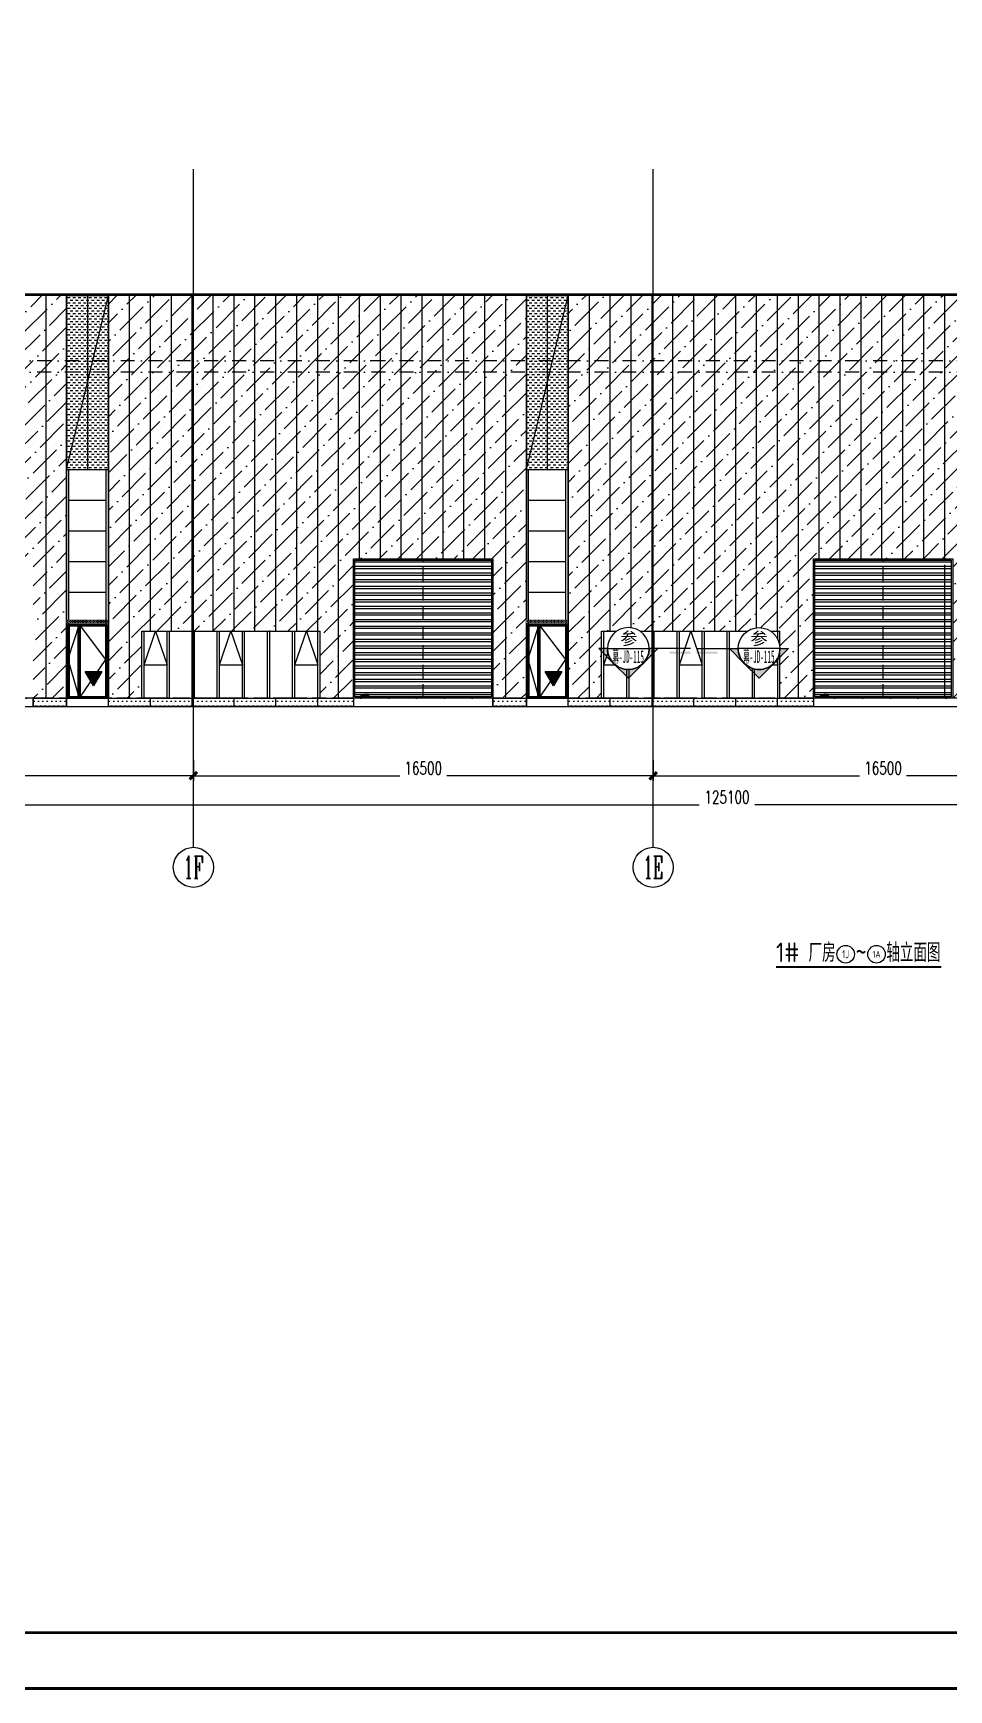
# Model space of a CAD drawing. Extents: x -2072575 to 87763, y 445513 to 805276.
# Drawn here: x -1847248 to -1814386, y 472207 to 531657 of the extents above; entities that cross this region are included whole.
import ezdxf
from ezdxf.enums import TextEntityAlignment as Align

# ---------------------------------------------------------------- set-up
doc = ezdxf.new("R2010")
doc.units = 0
doc.header["$LTSCALE"] = 1000
for name, pattern in [('__DASH', [0.35, 0.25, -0.1]), ('CENTER', [2, 1.25, -0.25, 0.25, -0.25]), ('DASHDOT', [1, 0.5, -0.25, 0, -0.25]), ('DOT', [0.25, 0, -0.25]), ('DOTE', [2.42, 2, -0.2, 0.02, -0.2])]:
    doc.linetypes.add(name, pattern=pattern)
doc.layers.get('Defpoints').update_dxf_attribs({"color": 210})
for name, color, linetype in [('!ZN1-填充-8', 8, 'Continuous'), ('!ZN1-文字-7', 7, 'Continuous'), ('!ZN1-标注-173', 173, 'Continuous'), ('!ZN3-玻璃幕墙-4', 4, 'Continuous'), ('!ZN4-辅助材料-1', 1, 'Continuous'), ('!ZN7-索引-3', 3, 'Continuous'), ('0-cxFrame', 155, 'Continuous'), ('3符号', 3, 'Continuous'), ('3铝板幕墙', 3, 'Continuous'), ('4玻璃幕墙', 4, 'Continuous'), ('A-AXIS-DOTE', 14, 'DOTE'), ('A-AXIS-DP', 126, 'Continuous'), ('A-HATCH-2', 251, 'Continuous'), ('A-LIN-V', 9, 'Continuous'), ('A-门窗表显示尺寸', 160, 'Continuous'), ('AS-WALL', 40, 'Continuous'), ('DIM', 173, 'Continuous'), ('DIM_SYMB', 3, 'Continuous'), ('DOT', 8, 'DOT'), ('DOTE', 1, 'CENTER'), ('IE-填充-JYZS', 7, 'Continuous'), ('PUB_TEXT', 7, 'Continuous'), ('压型钢板', 23, 'Continuous')]:
    doc.layers.add(name, color=color, linetype=linetype)
doc.layers.add('0-cxText', color=131, linetype='Continuous', lineweight=25)
doc.layers.add('A-WALL-HATCH', color=8, linetype='Continuous', lineweight=13)
doc.styles.add('_TCH_AXIS', font='COMPLEX', dxfattribs={"bigfont": 'GBCBIG'})
doc.styles.add('A-STANDARD', font='SIMPLEX', dxfattribs={"bigfont": 'GBCBIG'})
doc.styles.add('cx_tuming', font='simhei.ttf')
doc.styles.add('cx_tuqian1', font='')
doc.styles.add('DHTEXT-1', font='romans.shx', dxfattribs={"width": 0.7, "bigfont": 'chinese.shx'})
doc.styles.get("Standard").update_dxf_attribs({"font": 'gbenor.shx', "bigfont": 'gbcbig.shx'})
doc.styles.add('中南符号', font='simhei.ttf')
doc.styles.add('样式 1', font='romans.shx', dxfattribs={"width": 0.7, "bigfont": 'chinese.shx'})
doc.styles.add('黑体', font='simhei.ttf', dxfattribs={"height": 12})
doc.styles.get('cx_tuqian1').set_extended_font_data('SimSun')
doc.dimstyles.new('ZN180', dxfattribs={"dimscale": 180, "dimtxt": 2.5, "dimasz": 1.5, "dimexe": 1, "dimexo": 2, "dimgap": 0.9, "dimtad": 1, "dimdec": 0, "dimdsep": 46, "dimtxsty": 'DHTEXT-1', "dimblk": 'ARCHTICK', "dimcen": 2.5, "dimclrd": 173, "dimclre": 173, "dimclrt": 7, "dimazin": 2, "dimtfac": 1, "dimtdec": 0, "dimtix": 1, "dimtmove": 2, "dimatfit": 3, "dimfxl": 0, "dimarcsym": 0})
pattern_1 = [(45, (-9976.13, 4578.2), (252.5697, 926.08891), [1190.625, -238.125, 0, -238.125])]
pattern_2 = [(0, (-9976.13, 4578.19), (95.25, 95.25), [95.25, -95.25])]

# ---------------------------------------------------------------- blocks, each defined once
blk = doc.blocks.new('JLM5050')
at = {"layer": 'A-HATCH-2'}
h = blk.add_hatch(dxfattribs=at)
h.set_pattern_fill('ANSI32', color=256, scale=50, angle=45)
h.set_pattern_definition([(180, (0, 0), (-1e-14, -238.125), []), (180, (-79.38, 79.38), (-1e-14, -238.125), [])])
h.paths.add_polyline_path([(-1643430, 522187), (-1638530, 522187), (-1638530, 517287), (-1643430, 517287)])
at = {"layer": 'A-AXIS-DOTE', "linetype": '__DASH', "ltscale": 2}
blk.add_line((-1640980, 517237), (-1640980, 522237), dxfattribs=at)
at = {"layer": 'A-LIN-V'}
blk.add_lwpolyline([(-1643480, 522237), (-1638480, 522237), (-1638480, 517237), (-1643480, 517237)], close=True, dxfattribs=at)
at = {"layer": 'A-门窗表显示尺寸'}
blk.add_lwpolyline([(-1643430, 522187), (-1638530, 522187), (-1638530, 517287), (-1643430, 517287)], close=True, dxfattribs=at)
at = {"layer": 'A-门窗表显示尺寸', "color": 3, "style": 'A-STANDARD', "width": 0.705882}
blk.add_text('JLM5050', height=59.5, dxfattribs=at).set_placement((-1643230, 517317))
blk = doc.blocks.new('消防救援口标识')
blk.add_wipeout([(0, 0), (-150, 260), (150, 260)]).dxf.layer = '!ZN1-标注-173'
at = {"layer": '!ZN1-填充-8'}
h = blk.add_hatch(color=252, dxfattribs=at)
h.dxf.hatch_style = 1
h.paths.add_polyline_path([(0, 0), (-150, 260), (150, 260)])
at = {"layer": '!ZN1-标注-173'}
blk.add_lwpolyline([(0, 0), (-150, 260), (150, 260)], close=True, dxfattribs=at)
at = {"layer": '!ZN1-文字-7', "ltscale": 1.5, "style": '样式 1', "width": 0.7}
blk.add_text('消', height=120, dxfattribs=at).set_placement((-62, 164), align=Align.MIDDLE_LEFT)
blk = doc.blocks.new('w4243')
at = {"layer": '!ZN4-辅助材料-1', "xscale": 2, "yscale": 2, "zscale": 2}
blk.add_blockref('消防救援口标识', (-1646421, 506714), dxfattribs=at)
blk = doc.blocks.new('WM1328')
at = {"layer": '4玻璃幕墙'}
for p, q in [((-1822540, 519937), (-1821040, 519937)), ((-1822540, 517237), (-1822540, 519937)), ((-1822490, 517237), (-1822490, 519887)), ((-1822490, 519887), (-1822090, 519887)), ((-1822440, 517287), (-1822440, 519837)), ((-1822440, 519837), (-1822140, 519837)), ((-1822090, 519887), (-1821090, 519887)), ((-1822040, 519837), (-1821140, 519837)), ((-1821040, 517237), (-1822540, 517237)), ((-1822140, 517287), (-1822440, 517287)), ((-1821140, 517287), (-1822040, 517287))]:
    blk.add_line(p, q, dxfattribs=at)
at = {"layer": 'A-WALL-HATCH'}
blk.add_blockref('w4243', (-175149, 10966), dxfattribs=at)
at = {"layer": '4玻璃幕墙'}
for p, q in [((-1822140, 519837), (-1822140, 517287)), ((-1822090, 517237), (-1822090, 519887)), ((-1822040, 517287), (-1822040, 519837)), ((-1821140, 519837), (-1821140, 517287)), ((-1821090, 519887), (-1821090, 517237)), ((-1821040, 519937), (-1821040, 517237))]:
    blk.add_line(p, q, dxfattribs=at)
for points in [[(-1822090, 519887), (-1822490, 518640), (-1822090, 517237)], [(-1822090, 519887), (-1821140, 518630), (-1822090, 517237)]]:
    blk.add_lwpolyline(points, dxfattribs=at)
blk = doc.blocks.new('_ArchTick')
at = {"color": 0, "linetype": 'ByBlock', "const_width": 0.4}
blk.add_lwpolyline([(-0.5, -0.5), (0.5, 0.5)], dxfattribs=at)
blk = doc.blocks.new('*D917')
at = {"layer": 'Defpoints', "color": 0, "ltscale": 1800, "transparency": 16777216}
for p in [(0, -1855), (125100, -1855), (125100, -3824)]:
    blk.add_point(p, dxfattribs=at)
at = {"layer": 'DIM', "color": 173, "linetype": 'ByBlock', "lineweight": -2, "ltscale": 1800, "transparency": 16777216}
for p, q in [((0, -2215), (0, -4004)), ((125100, -2215), (125100, -4004)), ((0, -3824), (61655, -3824)), ((125100, -3824), (63644, -3824))]:
    blk.add_line(p, q, dxfattribs=at)
at = {"layer": 'DIM', "color": 173, "lineweight": -2, "ltscale": 1800, "transparency": 16777216, "xscale": 270, "yscale": 270, "zscale": 270, "rotation": 180}
blk.add_blockref('_ArchTick', (0, -3824), dxfattribs=at)
at = {"layer": 'DIM', "color": 173, "lineweight": -2, "ltscale": 1800, "transparency": 16777216, "xscale": 270, "yscale": 270, "zscale": 270}
blk.add_blockref('_ArchTick', (125100, -3824), dxfattribs=at)
at = {"layer": 'DIM', "color": 7, "ltscale": 1800, "transparency": 16777216, "insert": (62650, -3549), "char_height": 450, "attachment_point": 5, "style": 'DHTEXT-1'}
blk.add_mtext('125100', dxfattribs=at)
blk = doc.blocks.new('*D904')
at = {"layer": 'Defpoints', "color": 0, "ltscale": 1800, "transparency": 16777216}
for p in [(27000, -1855), (43500, -1855), (43500, -2784)]:
    blk.add_point(p, dxfattribs=at)
at = {"layer": 'DIM', "color": 173, "linetype": 'ByBlock', "lineweight": -2, "ltscale": 1800, "transparency": 16777216}
for p, q in [((27000, -2215), (27000, -2964)), ((43500, -2215), (43500, -2964)), ((27000, -2784), (34406, -2784)), ((43500, -2784), (36095, -2784))]:
    blk.add_line(p, q, dxfattribs=at)
at = {"layer": 'DIM', "color": 173, "lineweight": -2, "ltscale": 1800, "transparency": 16777216, "xscale": 270, "yscale": 270, "zscale": 270, "rotation": 180}
blk.add_blockref('_ArchTick', (27000, -2784), dxfattribs=at)
at = {"layer": 'DIM', "color": 173, "lineweight": -2, "ltscale": 1800, "transparency": 16777216, "xscale": 270, "yscale": 270, "zscale": 270}
blk.add_blockref('_ArchTick', (43500, -2784), dxfattribs=at)
at = {"layer": 'DIM', "color": 7, "ltscale": 1800, "transparency": 16777216, "insert": (35250, -2509), "char_height": 450, "attachment_point": 5, "style": 'DHTEXT-1'}
blk.add_mtext('16500', dxfattribs=at)
blk = doc.blocks.new('*D905')
at = {"layer": 'Defpoints', "color": 0, "ltscale": 1800, "transparency": 16777216}
for p in [(43500, -1855), (60000, -1855), (60000, -2784)]:
    blk.add_point(p, dxfattribs=at)
at = {"layer": 'DIM', "color": 173, "linetype": 'ByBlock', "lineweight": -2, "ltscale": 1800, "transparency": 16777216}
for p, q in [((43500, -2215), (43500, -2964)), ((60000, -2215), (60000, -2964)), ((43500, -2784), (50906, -2784)), ((60000, -2784), (52595, -2784))]:
    blk.add_line(p, q, dxfattribs=at)
at = {"layer": 'DIM', "color": 173, "lineweight": -2, "ltscale": 1800, "transparency": 16777216, "xscale": 270, "yscale": 270, "zscale": 270, "rotation": 180}
blk.add_blockref('_ArchTick', (43500, -2784), dxfattribs=at)
at = {"layer": 'DIM', "color": 173, "lineweight": -2, "ltscale": 1800, "transparency": 16777216, "xscale": 270, "yscale": 270, "zscale": 270}
blk.add_blockref('_ArchTick', (60000, -2784), dxfattribs=at)
at = {"layer": 'DIM', "color": 7, "ltscale": 1800, "transparency": 16777216, "insert": (51750, -2509), "char_height": 450, "attachment_point": 5, "style": 'DHTEXT-1'}
blk.add_mtext('16500', dxfattribs=at)
blk = doc.blocks.new('*D906')
at = {"layer": 'Defpoints', "color": 0, "ltscale": 1800, "transparency": 16777216}
for p in [(60000, -1855), (76500, -1855), (76500, -2784)]:
    blk.add_point(p, dxfattribs=at)
at = {"layer": 'DIM', "color": 173, "linetype": 'ByBlock', "lineweight": -2, "ltscale": 1800, "transparency": 16777216}
for p, q in [((60000, -2215), (60000, -2964)), ((76500, -2215), (76500, -2964)), ((60000, -2784), (67406, -2784)), ((76500, -2784), (69095, -2784))]:
    blk.add_line(p, q, dxfattribs=at)
at = {"layer": 'DIM', "color": 173, "lineweight": -2, "ltscale": 1800, "transparency": 16777216, "xscale": 270, "yscale": 270, "zscale": 270, "rotation": 180}
blk.add_blockref('_ArchTick', (60000, -2784), dxfattribs=at)
at = {"layer": 'DIM', "color": 173, "lineweight": -2, "ltscale": 1800, "transparency": 16777216, "xscale": 270, "yscale": 270, "zscale": 270}
blk.add_blockref('_ArchTick', (76500, -2784), dxfattribs=at)
at = {"layer": 'DIM', "color": 7, "ltscale": 1800, "transparency": 16777216, "insert": (68250, -2509), "char_height": 450, "attachment_point": 5, "style": 'DHTEXT-1'}
blk.add_mtext('16500', dxfattribs=at)
blk = doc.blocks.new('卓越-轴号')
blk.add_circle((0, 0), 4)
at = {"color": 0, "style": '_TCH_AXIS', "width": 1.041667, "flags": 8}
blk.add_attdef('A', text='', height=4.48, dxfattribs=at).set_placement((-2, -2.24), (2, -2.24), align=Align.FIT)
blk = doc.blocks.new('*U96')
at = {"layer": '!ZN3-玻璃幕墙-4', "color": 7, "ltscale": 10}
blk.add_lwpolyline([(0, 0), (415, 1200), (830, 0)], dxfattribs=at)
blk = doc.blocks.new('*U97')
at = {"layer": '!ZN3-玻璃幕墙-4', "color": 7, "ltscale": 10}
blk.add_lwpolyline([(0, 0), (410, 1200), (820, 0)], dxfattribs=at)
blk = doc.blocks.new('*U98')
at = {"layer": '!ZN3-玻璃幕墙-4', "color": 7, "ltscale": 10}
blk.add_lwpolyline([(0, 0), (415, 1200), (830, 0)], dxfattribs=at)
blk = doc.blocks.new('TK22.A1 L(Dragon)')
at = {"layer": '0-cxFrame', "color": 7, "const_width": 0.5}
blk.add_lwpolyline([(0, 0), (-841, 0), (-841, 594), (0, 594)], close=True, dxfattribs=at)
at = {"layer": '0-cxFrame', "const_width": 0.5}
blk.add_lwpolyline([(-80, 10), (-821, 10), (-821, 584), (-80, 584)], close=True, dxfattribs=at)
at = {"style": '黑体', "flags": 4}
blk.add_attdef('图幅', text='', height=3.3, dxfattribs=at).set_placement((-40, 3), align=Align.RIGHT)
at = {"layer": '0-cxText', "flags": 4}
for tag, height, style, p in [('建设单位', 3.5, 'cx_tuming', (-45, 240)), ('项目名称', 3.5, 'cx_tuming', (-45, 210)), ('子项名称', 3.5, 'cx_tuming', (-45, 180)), ('工程编号', 3.3, 'cx_tuqian1', (-35, 165)), ('图名1', 3.5, 'cx_tuming', (-45, 87)), ('图名2', 3.5, 'cx_tuming', (-45, 79)), ('图名3', 3.5, 'cx_tuming', (-45, 71)), ('出图日期', 3.3, 'cx_tuqian1', (-39, 60)), ('专业', 3.3, 'cx_tuqian1', (-55, 52)), ('图号', 3.3, 'cx_tuqian1', (-55, 44)), ('版次', 3.3, 'cx_tuqian1', (-20, 44))]:
    blk.add_attdef(tag, text='', height=height, dxfattribs=dict(at, style=style)).set_placement(p, align=Align.MIDDLE)
at = {"layer": 'Defpoints', "color": 6, "flags": 4}
for tag, height, style, p in [('tufu', 3.3, '黑体', (-12, 12)), ('dwfname', 4, 'cx_tuqian1', (-80, 3))]:
    blk.add_attdef(tag, text='', height=height, dxfattribs=dict(at, style=style)).set_placement(p, align=Align.RIGHT)
blk = doc.blocks.new('*U151')
blk.add_trace([(0, -1.25), (0, -0.75), (5, -1.25), (5, -0.75)])
blk = doc.blocks.new('*U152')
at = {"linetype": 'Continuous'}
blk.add_wipeout([(0.09, -5), (0.46, -4.98), (0.83, -4.94), (1.19, -4.86), (1.55, -4.76), (1.89, -4.63), (2.23, -4.48), (2.55, -4.3), (2.87, -4.1), (3.16, -3.88), (3.44, -3.64), (3.7, -3.37), (3.94, -3.09), (4.15, -2.79), (4.35, -2.48), (4.52, -2.15), (4.67, -1.81), (4.79, -1.46), (4.88, -1.1), (4.95, -0.74), (4.99, -0.37), (5, 0), (4.99, 0.37), (4.95, 0.74), (4.88, 1.1), (4.79, 1.46), (4.67, 1.81), (4.52, 2.15), (4.35, 2.48), (4.15, 2.79), (3.94, 3.09), (3.7, 3.37), (3.44, 3.64), (3.16, 3.88), (2.87, 4.1), (2.55, 4.3), (2.23, 4.48), (1.89, 4.63), (1.55, 4.76), (1.19, 4.86), (0.83, 4.94), (0.46, 4.98), (0.09, 5), (-0.28, 5), (-0.65, 4.96), (-1.01, 4.9), (-1.37, 4.81), (-1.72, 4.7), (-2.07, 4.56), (-2.4, 4.42), (-2.72, 4.21), (-3.02, 3.99), (-3.31, 3.76), (-3.57, 3.51), (-3.82, 3.23), (-4.05, 2.94), (-4.26, 2.64), (-4.44, 2.31), (-4.6, 1.98), (-4.73, 1.63), (-4.84, 1.28), (-4.92, 0.92), (-4.98, 0.55), (-5, 0.18), (-5, -0.18), (-4.98, -0.55), (-4.92, -0.92), (-4.84, -1.28), (-4.73, -1.63), (-4.6, -1.98), (-4.44, -2.31), (-4.26, -2.64), (-4.05, -2.94), (-3.82, -3.23), (-3.57, -3.51), (-3.31, -3.76), (-3.02, -3.99), (-2.72, -4.21), (-2.4, -4.4), (-2.07, -4.56), (-1.72, -4.7), (-1.37, -4.81), (-1.01, -4.9), (-0.65, -4.96), (-0.28, -5)], dxfattribs=at)
h = blk.add_hatch(color=256)
h.paths.add_polyline_path([(-3.54, -3.54), (-7.07, 0), (-5, 0, 0.198912)])
h.paths.add_polyline_path([(3.54, -3.54), (0, -7.07), (-3.54, -3.54, 0.414214)])
h.paths.add_polyline_path([(5, 0), (7.07, 0), (3.54, -3.54, 0.198912)])
for points in [[(-7.07, 0), (-5, 0, 0.198912), (-3.54, -3.54), (-7.07, 0)], [(5, 0), (7.07, 0), (3.54, -3.54, 0.198912), (5, 0)], [(-3.54, -3.54, 0.414214), (3.54, -3.54), (0, -7.07), (-3.54, -3.54, 0.414214)]]:
    blk.add_lwpolyline(points, format="xyb", close=True)
at = {"ltscale": 10}
blk.add_circle((0, 0), 5, dxfattribs=at)
blk = doc.blocks.new('Zsymbol-CutIndexes_3')
at = {"linetype": 'Continuous'}
blk.add_line((5.01, 0), (-5.01, 0), dxfattribs=at)
at = {"color": 0, "style": '中南符号'}
blk.add_attdef('视图', text='', height=3, dxfattribs=at).set_placement((0, 0), align=Align.BOTTOM_CENTER)
at = {"color": 0, "style": '中南符号', "width": 0.692568}
blk.add_attdef('图号', text='', height=3, dxfattribs=at).set_placement((-3.74, -3.44), (3.73, -3.44), align=Align.FIT)
blk = doc.blocks.new('20250924150415')
at = {"ltscale": 10}
blk.add_wipeout([(0, 0), (0, 120), (1500, 120), (1500, 0)], dxfattribs=at).dxf.layer = '3铝板幕墙'
at = {"layer": '!ZN1-填充-8'}
h = blk.add_hatch(dxfattribs=at)
h.set_pattern_fill('DOTS', color=141, scale=20, style=0)
h.set_pattern_definition([(0, (1780047.875, -510492.864), (15.875, 31.75), [0, -31.75])])
h.paths.add_polyline_path([(0, 120), (1500, 120), (1500, 0), (0, 0)])
blk = doc.blocks.new('20250821111708')
at = {"layer": 'DOT', "linetype": 'DASHDOT'}
for p, q in [((111400.4, 14500), (-7557.7, 14500)), ((111400.4, 12100), (-7557.7, 12100)), ((111400.4, 11700), (-7557.7, 11700)), ((132268.5, 0), (-7557.7, 0))]:
    blk.add_line(p, q, dxfattribs=at)
at = {"layer": 'DOTE', "ltscale": 180}
for p, q in [((43500, -5350), (43500, 18985.3)), ((60000, -5350), (60000, 18985.3))]:
    blk.add_line(p, q, dxfattribs=at)
at = {"layer": '3符号', "color": 7}
ref = blk.add_blockref('卓越-轴号', (43501.1, -6070), dxfattribs=dict(at, xscale=180, yscale=180, zscale=180))
ref.add_attrib('A', '1F', dxfattribs={"layer": '0', "color": 0, "height": 806.4, "style": '_TCH_AXIS', "width": 0.604839}).set_placement((43141.1, -6473.2), (43861.1, -6473.2), align=Align.FIT)
ref = blk.add_blockref('卓越-轴号', (60001.1, -6070), dxfattribs=dict(at, xscale=180, yscale=180, zscale=180))
ref.add_attrib('A', '1E', dxfattribs={"layer": '0', "color": 0, "height": 806.4, "style": '_TCH_AXIS', "width": 0.604839}).set_placement((59641.1, -6473.2), (60361.1, -6473.2), align=Align.FIT)
at = {"layer": 'DIM', "ltscale": 1800}
for base, p1, p2, picture, middle in [((125100, -3824.1), (0, -1854.7), (125100, -1854.7), '*D917', (62650, -3549.1)), ((43500, -2784.1), (27000, -1854.7), (43500, -1854.7), '*D904', (35250, -2509.1)), ((60000, -2784.1), (43500, -1854.7), (60000, -1854.7), '*D905', (51750, -2509.1)), ((76500, -2784.1), (60000, -1854.7), (76500, -1854.7), '*D906', (68250, -2509.1))]:
    dim = blk.add_linear_dim(base=base, p1=p1, p2=p2, angle=0, dimstyle='ZN180', dxfattribs=at)
    dim.commit()
    dim.dimension.update_dxf_attribs({"geometry": picture, "text_midpoint": middle, "dimtype": 129})

msp = doc.modelspace()

# ---------------------------------------------------------------- hatches: boundary and pattern name
at = {"layer": '!ZN1-填充-8'}
h = msp.add_hatch(dxfattribs=at)
h.set_pattern_fill('ANSI36', color=256, scale=300, style=0)
h.set_pattern_definition(pattern_1)
h.paths.add_polyline_path([(-1828047.9, 507792.9), (-1824547.9, 507792.9), (-1820447.9, 507792.9), (-1826847.9, 507792.9), (-1826847.9, 510192.9), (-1820447.9, 510192.9), (-1820447.9, 507792.9), (-1819247.9, 507792.9), (-1819247.9, 512792.9), (-1814247.9, 512792.9), (-1814247.9, 507792.9), (-1813047.9, 507792.9), (-1813047.9, 522242.9), (-1828047.9, 522242.9)])
h = msp.add_hatch(dxfattribs=at)
h.set_pattern_fill('DOTS', color=141, scale=100, style=0)
h.paths.add_polyline_path([(-1847247.9, 507792.9), (-1846047.9, 507792.9), (-1846047.9, 507492.9), (-1847247.9, 507492.9)])
h = msp.add_hatch(dxfattribs=at)
h.set_pattern_fill('DOTS', color=141, scale=100, style=0)
h.paths.add_polyline_path([(-1844547.9, 507792.9), (-1835747.9, 507792.9), (-1835747.9, 507492.9), (-1844547.9, 507492.9)])
h = msp.add_hatch(dxfattribs=at)
h.set_pattern_fill('DOTS', color=141, scale=100, style=0)
h.paths.add_polyline_path([(-1830747.9, 507792.9), (-1829547.9, 507792.9), (-1829547.9, 507492.9), (-1830747.9, 507492.9)])
h = msp.add_hatch(dxfattribs=at)
h.set_pattern_fill('DOTS', color=141, scale=100, style=0)
h.paths.add_polyline_path([(-1828047.9, 507792.9), (-1819247.9, 507792.9), (-1819247.9, 507492.9), (-1828047.9, 507492.9)])
at = {"layer": 'IE-填充-JYZS', "ltscale": 10}
h = msp.add_hatch(dxfattribs=at)
h.set_pattern_fill('DOTS', color=141, scale=10)
h.set_pattern_definition([(0, (-1885597.875, 522242.864), (7.9375, 15.875), [0, -15.875])])
h.paths.add_polyline_path([(-1885597.9, 522292.9), (-1773847.9, 522292.9), (-1773847.9, 522242.9), (-1885597.9, 522242.9)])
h = msp.add_hatch(dxfattribs=at)
h.set_pattern_fill('DASH', color=253, scale=100)
h.set_pattern_definition(pattern_2)
h.paths.add_polyline_path([(-1844547.9, 515992.9), (-1846047.9, 515992.9), (-1846047.9, 522242.9), (-1844547.9, 522242.9)])
h = msp.add_hatch(dxfattribs=at)
h.set_pattern_fill('DASH', color=253, scale=100)
h.set_pattern_definition(pattern_2)
h.paths.add_polyline_path([(-1828047.9, 515992.9), (-1829547.9, 515992.9), (-1829547.9, 522242.9), (-1828047.9, 522242.9)])

# ---------------------------------------------------------------- linework, layer by layer
at = {"layer": '!ZN7-索引-3', "ltscale": 3}
for p, q in [((-1823653.2, 509573.1), (-1825888.3, 509573.1)), ((-1823433.6, 509573.1), (-1821198.5, 509573.1))]:
    msp.add_line(p, q, dxfattribs=at)
at = {"layer": '3铝板幕墙', "ltscale": 2000}
for p, q in [((-1846047.9, 522292.9), (-1846047.9, 522242.9)), ((-1844547.9, 522292.9), (-1844547.9, 522242.9)), ((-1843047.9, 522292.9), (-1843047.9, 522242.9)), ((-1841547.9, 522292.9), (-1841547.9, 522242.9)), ((-1840047.9, 522292.9), (-1840047.9, 522242.9)), ((-1838547.9, 522292.9), (-1838547.9, 522242.9)), ((-1837047.9, 522292.9), (-1837047.9, 522242.9)), ((-1835547.9, 522292.9), (-1835547.9, 522242.9)), ((-1834047.9, 522292.9), (-1834047.9, 522242.9)), ((-1831797.9, 522292.9), (-1831797.9, 522242.9)), ((-1830297.9, 522292.9), (-1830297.9, 522242.9)), ((-1829547.9, 522292.9), (-1829547.9, 522242.9)), ((-1828047.9, 522292.9), (-1828047.9, 522242.9)), ((-1826547.9, 522292.9), (-1826547.9, 522242.9)), ((-1825047.9, 522292.9), (-1825047.9, 522242.9)), ((-1823547.9, 522292.9), (-1823547.9, 522242.9)), ((-1822047.9, 522292.9), (-1822047.9, 522242.9)), ((-1820547.9, 522292.9), (-1820547.9, 522242.9)), ((-1819047.9, 522292.9), (-1819047.9, 522242.9)), ((-1817547.9, 522292.9), (-1817547.9, 522242.9)), ((-1815297.9, 522292.9), (-1815297.9, 522242.9)), ((-1843047.9, 507792.9), (-1843047.9, 507492.9)), ((-1841547.9, 507792.9), (-1841547.9, 507492.9)), ((-1840047.9, 507792.9), (-1840047.9, 507492.9)), ((-1838547.9, 507792.9), (-1838547.9, 507492.9)), ((-1837047.9, 507792.9), (-1837047.9, 507492.9)), ((-1826547.9, 507792.9), (-1826547.9, 507492.9)), ((-1825047.9, 507792.9), (-1825047.9, 507492.9)), ((-1823547.9, 507792.9), (-1823547.9, 507492.9)), ((-1822047.9, 507792.9), (-1822047.9, 507492.9)), ((-1820547.9, 507792.9), (-1820547.9, 507492.9))]:
    msp.add_line(p, q, dxfattribs=at)
msp.add_lwpolyline([(-1885597.9, 522292.9), (-1773847.9, 522292.9), (-1773847.9, 522242.9), (-1885597.9, 522242.9)], close=True, dxfattribs=at)
at = {"layer": '4玻璃幕墙', "ltscale": 1.5}
for p, q in [((-1846047.9, 515992.9), (-1844547.9, 515992.9)), ((-1829547.9, 515992.9), (-1828047.9, 515992.9)), ((-1845967.9, 514892.9), (-1844627.9, 514892.9)), ((-1829467.9, 514892.9), (-1828127.9, 514892.9)), ((-1845967.9, 513792.9), (-1844627.9, 513792.9)), ((-1829467.9, 513792.9), (-1828127.9, 513792.9)), ((-1845967.9, 512692.9), (-1844627.9, 512692.9)), ((-1829467.9, 512692.9), (-1828127.9, 512692.9)), ((-1845967.9, 511592.9), (-1844627.9, 511592.9)), ((-1829467.9, 511592.9), (-1828127.9, 511592.9)), ((-1843347.9, 507792.9), (-1843347.9, 510192.9)), ((-1843347.9, 510192.9), (-1836947.9, 510192.9)), ((-1843267.9, 507792.9), (-1843267.9, 510192.9)), ((-1842437.9, 507792.9), (-1842437.9, 510192.9)), ((-1842357.9, 507792.9), (-1842357.9, 510192.9)), ((-1841537.9, 507792.9), (-1841537.9, 510192.9)), ((-1841457.9, 507792.9), (-1841457.9, 510192.9)), ((-1840637.9, 507792.9), (-1840637.9, 510192.9)), ((-1840557.9, 507792.9), (-1840557.9, 510192.9)), ((-1839737.9, 507792.9), (-1839737.9, 510192.9)), ((-1839657.9, 507792.9), (-1839657.9, 510192.9)), ((-1838837.9, 507792.9), (-1838837.9, 510192.9)), ((-1838757.9, 507792.9), (-1838757.9, 510192.9)), ((-1837937.9, 507792.9), (-1837937.9, 510192.9)), ((-1837857.9, 507792.9), (-1837857.9, 510192.9)), ((-1837027.9, 507792.9), (-1837027.9, 510192.9)), ((-1836947.9, 507792.9), (-1836947.9, 510192.9)), ((-1826847.9, 507792.9), (-1826847.9, 510192.9)), ((-1826847.8, 510192.9), (-1820447.8, 510192.9)), ((-1826767.9, 507792.9), (-1826767.9, 510192.9)), ((-1825937.9, 507792.9), (-1825937.9, 510192.9)), ((-1825857.9, 507792.9), (-1825857.9, 510192.9)), ((-1825037.9, 507792.9), (-1825037.9, 510192.9)), ((-1824957.9, 507792.9), (-1824957.9, 510192.9)), ((-1824137.9, 507792.9), (-1824137.9, 510192.9)), ((-1824057.9, 507792.9), (-1824057.9, 510192.9)), ((-1823237.9, 507792.9), (-1823237.9, 510192.9)), ((-1823157.9, 507792.9), (-1823157.9, 510192.9)), ((-1822337.9, 507792.9), (-1822337.9, 510192.9)), ((-1822257.9, 507792.9), (-1822257.9, 510192.9)), ((-1821437.9, 507792.9), (-1821437.9, 510192.9)), ((-1821357.9, 507792.9), (-1821357.9, 510192.9)), ((-1820527.8, 507792.9), (-1820527.8, 510192.9)), ((-1820447.8, 507792.9), (-1820447.8, 510192.9)), ((-1843267.9, 508992.9), (-1842437.9, 508992.9)), ((-1840557.9, 508992.9), (-1839737.9, 508992.9)), ((-1837857.9, 508992.9), (-1837027.9, 508992.9)), ((-1826767.9, 508992.9), (-1825937.9, 508992.9)), ((-1824057.9, 508992.9), (-1823237.9, 508992.9)), ((-1821357.9, 508992.9), (-1820527.8, 508992.9)), ((-1843347.9, 507792.9), (-1836947.9, 507792.9)), ((-1826847.8, 507792.9), (-1820447.8, 507792.9))]:
    msp.add_line(p, q, dxfattribs=at)
at = {"layer": 'A-AXIS-DOTE', "linetype": '__DASH', "ltscale": 2}
msp.add_line((-1752729.4, 507792.9), (-1892555.5, 507792.9), dxfattribs=at)
at = {"layer": 'A-LIN-V'}
for p, q in [((-1775097.9, 522292.9), (-1885597.9, 522292.9)), ((-1774997.9, 522242.9), (-1885597.9, 522242.9)), ((-1846047.9, 522292.9), (-1844547.9, 522292.9)), ((-1846047.9, 522242.9), (-1844547.9, 522242.9)), ((-1829547.9, 522292.9), (-1828047.9, 522292.9)), ((-1829547.9, 522242.9), (-1828047.9, 522242.9)), ((-1847247.9, 507792.9), (-1847247.9, 507492.9)), ((-1835747.9, 507792.9), (-1835747.9, 507492.9)), ((-1830747.9, 507792.9), (-1830747.9, 507492.9)), ((-1819247.9, 507792.9), (-1819247.9, 507492.9))]:
    msp.add_line(p, q, dxfattribs=at)
at = {"layer": 'A-WALL-HATCH'}
for p, q in [((-1836947.9, 507792.9), (-1844027.5, 507792.9)), ((-1820447.9, 507792.9), (-1827527.5, 507792.9))]:
    msp.add_line(p, q, dxfattribs=at)
at = {"layer": 'AS-WALL'}
msp.add_line((-1892555.5, 507492.9), (-1752729.4, 507492.9), dxfattribs=at)
for points in [[(-1846047.9, 515992.9), (-1846047.9, 515992.9), (-1844547.9, 522242.9)], [(-1829547.9, 515992.9), (-1829547.9, 515992.9), (-1828047.9, 522242.9)]]:
    msp.add_lwpolyline(points, dxfattribs=at)
at = {"layer": 'DIM_SYMB', "const_width": 70}
msp.add_lwpolyline([(-1820588.9, 498146.8), (-1814651.6, 498146.8)], dxfattribs=at)
at = {"layer": 'PUB_TEXT'}
for centre in [(-1818089.3, 498604), (-1816980.9, 498604)]:
    msp.add_circle(centre, 315, dxfattribs=at)
at = {"layer": '压型钢板', "ltscale": 10}
for p, q in [((-1846797.9, 522242.9), (-1846797.9, 507792.9)), ((-1845297.9, 522242.9), (-1845297.9, 515992.9)), ((-1843797.9, 522242.9), (-1843797.9, 507792.9)), ((-1843047.9, 522242.9), (-1843047.9, 510192.9)), ((-1842297.9, 522242.9), (-1842297.9, 510192.9)), ((-1841547.9, 522242.9), (-1841547.9, 510192.9)), ((-1840797.9, 522242.9), (-1840797.9, 510192.9)), ((-1840047.9, 522242.9), (-1840047.9, 510192.9)), ((-1839297.9, 522242.9), (-1839297.9, 510192.9)), ((-1838547.9, 522242.9), (-1838547.9, 510192.9)), ((-1837797.9, 522242.9), (-1837797.9, 510192.9)), ((-1837047.9, 522242.9), (-1837047.9, 510192.9)), ((-1836297.9, 522242.9), (-1836297.9, 507792.9)), ((-1835547.9, 522242.9), (-1835547.9, 512792.9)), ((-1834797.9, 522242.9), (-1834797.9, 512792.9)), ((-1834047.9, 522242.9), (-1834047.9, 512792.9)), ((-1833297.9, 522242.9), (-1833297.9, 512792.9)), ((-1832547.9, 522242.9), (-1832547.9, 512792.9)), ((-1831797.9, 522242.9), (-1831797.9, 512792.9)), ((-1831047.9, 522242.9), (-1831047.9, 512792.9)), ((-1830297.9, 522242.9), (-1830297.9, 507792.9)), ((-1828797.9, 522242.9), (-1828797.9, 515992.9)), ((-1827297.9, 522242.9), (-1827297.9, 507792.9)), ((-1826547.9, 522242.9), (-1826547.9, 510192.9)), ((-1825797.9, 522242.9), (-1825797.9, 510192.9)), ((-1825047.9, 522242.9), (-1825047.9, 510192.9)), ((-1824297.9, 522242.9), (-1824297.9, 510192.9)), ((-1823547.9, 522242.9), (-1823547.9, 510192.9)), ((-1822797.9, 522242.9), (-1822797.9, 510192.9)), ((-1822047.9, 522242.9), (-1822047.9, 510192.9)), ((-1821297.9, 522242.9), (-1821297.9, 510192.9)), ((-1820547.9, 522242.9), (-1820547.9, 510192.9)), ((-1819797.9, 522242.9), (-1819797.9, 507792.9)), ((-1819047.9, 522242.9), (-1819047.9, 512792.9)), ((-1818297.9, 522242.9), (-1818297.9, 512792.9)), ((-1817547.9, 522242.9), (-1817547.9, 512792.9)), ((-1816797.9, 522242.9), (-1816797.9, 512792.9)), ((-1816047.9, 522242.9), (-1816047.9, 512792.9)), ((-1815297.9, 522242.9), (-1815297.9, 512792.9)), ((-1814547.9, 522242.9), (-1814547.9, 512792.9)), ((-1814547.9, 512575.4), (-1814547.9, 507792.9))]:
    msp.add_line(p, q, dxfattribs=at)

# ---------------------------------------------------------------- block references
at = {"layer": '!ZN3-玻璃幕墙-4', "ltscale": 500}
for name, p in [('*U96', (-1843267.9, 508992.9)), ('*U97', (-1840557.9, 508992.9)), ('*U98', (-1837857.9, 508992.9)), ('*U96', (-1826767.9, 508992.9)), ('*U97', (-1824057.9, 508992.9)), ('*U98', (-1821357.9, 508992.9))]:
    msp.add_blockref(name, p, dxfattribs=at)
at = {"layer": '!ZN7-索引-3', "color": 7, "ltscale": 3, "yscale": 150, "zscale": 150}
for p, xscale in [((-1823653.2, 509573.1), -150), ((-1823433.6, 509573.1), 150)]:
    msp.add_blockref('*U151', p, dxfattribs=dict(at, xscale=xscale))
at = {"layer": 'A-LIN-V'}
for p in [(-192267.7, -9444.6), (-175767.7, -9444.6)]:
    msp.add_blockref('JLM5050', p, dxfattribs=at)

# ---------------------------------------------------------------- texts
at = {"layer": 'PUB_TEXT'}
for s, height, p in [('1#', 700, (-1820588.9, 498324)), ('厂房', 675.18, (-1819422.2, 498324)), ('轴立面图', 675.18, (-1816630.9, 498324)), ('~', 700, (-1817739.3, 498324))]:
    msp.add_text(s, height=height, dxfattribs=at).set_placement(p)
for s, height, width, p, p2 in [('1J', 281.84, 1.081814, (-1818215.2, 498463.1), (-1817963.3, 498463.1)), ('1A', 239.36, 1.173333, (-1817127.2, 498484.3), (-1816834.7, 498484.3))]:
    msp.add_text(s, height=height, dxfattribs=dict(at, width=width)).set_placement(p, p2, align=Align.FIT)

# ---------------------------------------------------------------- next in the draw order: block references
msp.add_blockref('WM1328', (-7007.5, -9444.6))

# ---------------------------------------------------------------- next in the draw order: hatches: boundary and pattern name
at = {"layer": '!ZN1-填充-8'}
h = msp.add_hatch(dxfattribs=at)
h.set_pattern_fill('ANSI36', color=256, scale=300, style=0)
h.set_pattern_definition(pattern_1)
h.paths.add_polyline_path([(-1844547.9, 507792.9), (-1841047.9, 507792.9), (-1836947.9, 507792.9), (-1843347.9, 507792.9), (-1843347.9, 510192.9), (-1836947.9, 510192.9), (-1836947.9, 507792.9), (-1835747.9, 507792.9), (-1835747.9, 512792.9), (-1830747.9, 512792.9), (-1830747.9, 507792.9), (-1829547.9, 507792.9), (-1829547.9, 522242.9), (-1844547.9, 522242.9)])

# ---------------------------------------------------------------- next in the draw order: linework, layer by layer
at = {"layer": '3铝板幕墙', "ltscale": 2000}
for points in [[(-1830747.9, 507792.9), (-1829547.9, 507792.9), (-1829547.9, 507492.9), (-1830747.9, 507492.9)], [(-1828047.9, 507792.9), (-1819247.9, 507792.9), (-1819247.9, 507492.9), (-1828047.9, 507492.9)]]:
    msp.add_lwpolyline(points, close=True, dxfattribs=at)
at = {"layer": '4玻璃幕墙', "ltscale": 1.5}
for p, q in [((-1829547.9, 507792.9), (-1829547.9, 515992.9)), ((-1829467.9, 507792.9), (-1829467.9, 515992.9)), ((-1828127.9, 507792.9), (-1828127.9, 515992.9)), ((-1828047.9, 507792.9), (-1828047.9, 515992.9)), ((-1829467.9, 510492.9), (-1828127.9, 510492.9)), ((-1828047.9, 507792.9), (-1829547.9, 507792.9))]:
    msp.add_line(p, q, dxfattribs=at)
at = {"layer": 'A-LIN-V'}
for p, q in [((-1829547.9, 507492.9), (-1829547.9, 522242.9)), ((-1828047.9, 507492.9), (-1828047.9, 522242.9)), ((-1829547.9, 507792.9), (-1828047.9, 507792.9)), ((-1828047.9, 507792.9), (-1829547.9, 507792.9))]:
    msp.add_line(p, q, dxfattribs=at)
at = {"layer": '压型钢板', "ltscale": 10}
for p, q in [((-1829547.9, 522242.9), (-1829547.9, 507792.9)), ((-1828047.9, 522242.9), (-1828047.9, 507792.9))]:
    msp.add_line(p, q, dxfattribs=at)

# ---------------------------------------------------------------- next in the draw order: block references
msp.add_blockref('WM1328', (-23507.5, -9444.6))

# ---------------------------------------------------------------- next in the draw order: hatches: boundary and pattern name
at = {"layer": '!ZN1-填充-8'}
h = msp.add_hatch(dxfattribs=at)
h.set_pattern_fill('ANSI36', color=256, scale=300, style=0)
h.set_pattern_definition(pattern_1)
h.paths.add_polyline_path([(-1861047.9, 507792.9), (-1857547.9, 507792.9), (-1853447.9, 507792.9), (-1859847.9, 507792.9), (-1859847.9, 510192.9), (-1853447.9, 510192.9), (-1853447.9, 507792.9), (-1852247.9, 507792.9), (-1852247.9, 512792.9), (-1847247.9, 512792.9), (-1847247.9, 507792.9), (-1846047.9, 507792.9), (-1846047.9, 522242.9), (-1861047.9, 522242.9)])

# ---------------------------------------------------------------- next in the draw order: linework, layer by layer
at = {"layer": '3铝板幕墙', "ltscale": 2000}
for points in [[(-1847247.9, 507792.9), (-1846047.9, 507792.9), (-1846047.9, 507492.9), (-1847247.9, 507492.9)], [(-1844547.9, 507792.9), (-1835747.9, 507792.9), (-1835747.9, 507492.9), (-1844547.9, 507492.9)]]:
    msp.add_lwpolyline(points, close=True, dxfattribs=at)
at = {"layer": '4玻璃幕墙', "ltscale": 1.5}
for p, q in [((-1846047.9, 507792.9), (-1846047.9, 515992.9)), ((-1845967.9, 507792.9), (-1845967.9, 515992.9)), ((-1844627.9, 507792.9), (-1844627.9, 515992.9)), ((-1844547.9, 507792.9), (-1844547.9, 515992.9)), ((-1845967.9, 510492.9), (-1844627.9, 510492.9)), ((-1844547.9, 507792.9), (-1846047.9, 507792.9))]:
    msp.add_line(p, q, dxfattribs=at)
at = {"layer": 'A-LIN-V'}
for p, q in [((-1846047.9, 507492.9), (-1846047.9, 522242.9)), ((-1844547.9, 507492.9), (-1844547.9, 522242.9)), ((-1846047.9, 507792.9), (-1844547.9, 507792.9)), ((-1844547.9, 507792.9), (-1846047.9, 507792.9))]:
    msp.add_line(p, q, dxfattribs=at)
at = {"layer": '压型钢板', "ltscale": 10}
for p, q in [((-1846047.9, 522242.9), (-1846047.9, 507792.9)), ((-1844547.9, 522242.9), (-1844547.9, 507792.9))]:
    msp.add_line(p, q, dxfattribs=at)

# ---------------------------------------------------------------- next in the draw order: block references
at = {"layer": '0-cxFrame', "xscale": 200, "yscale": 200, "zscale": 200}
msp.add_blockref('TK22.A1 L(Dragon)', (-1736124.8, 472257.2), dxfattribs=at)
at = {"layer": 'A-AXIS-DP', "ltscale": 2800}
msp.add_blockref('20250821111708', (-1884997.9, 507792.9), dxfattribs=at)

# ---------------------------------------------------------------- next in the draw order: block references
at = {"layer": '!ZN7-索引-3', "ltscale": 10}
for p in [(-1846047.9, 510492.9), (-1829547.9, 510492.9)]:
    msp.add_blockref('20250924150415', p, dxfattribs=at)
at = {"layer": '!ZN7-索引-3', "color": 7, "ltscale": 3, "yscale": 150, "zscale": 150}
for p, xscale in [((-1825888.3, 509573.1), -150), ((-1821198.5, 509573.1), 150)]:
    msp.add_blockref('*U152', p, dxfattribs=dict(at, xscale=xscale))

# ---------------------------------------------------------------- next in the draw order: block references
at = {"layer": '!ZN7-索引-3', "color": 7, "ltscale": 3}
ref = msp.add_blockref('Zsymbol-CutIndexes_3', (-1825888.3, 509573.1), dxfattribs=dict(at, xscale=-150, yscale=150, zscale=150))
ref.add_attrib('视图', '参', dxfattribs={"layer": '0', "color": 0, "height": 450, "style": '中南符号'}).set_placement((-1825870.6, 509573.1), align=Align.BOTTOM_CENTER)
ref.add_attrib('图号', '幕-JD-115', dxfattribs={"layer": '0', "color": 0, "height": 450, "style": '中南符号', "width": 0.38476}).set_placement((-1826447.5, 509056.9), (-1825326.9, 509056.9), align=Align.FIT)
ref = msp.add_blockref('Zsymbol-CutIndexes_3', (-1821198.5, 509573.1), dxfattribs=dict(at, xscale=150, yscale=150, zscale=150))
ref.add_attrib('视图', '参', dxfattribs={"layer": '0', "color": 0, "height": 450, "style": '中南符号'}).set_placement((-1821198.5, 509573.1), align=Align.BOTTOM_CENTER)
ref.add_attrib('图号', '幕-JD-115', dxfattribs={"layer": '0', "color": 0, "height": 450, "style": '中南符号', "width": 0.38476}).set_placement((-1821759.9, 509056.9), (-1820639.3, 509056.9), align=Align.FIT)

doc.saveas('drawing.dxf')
